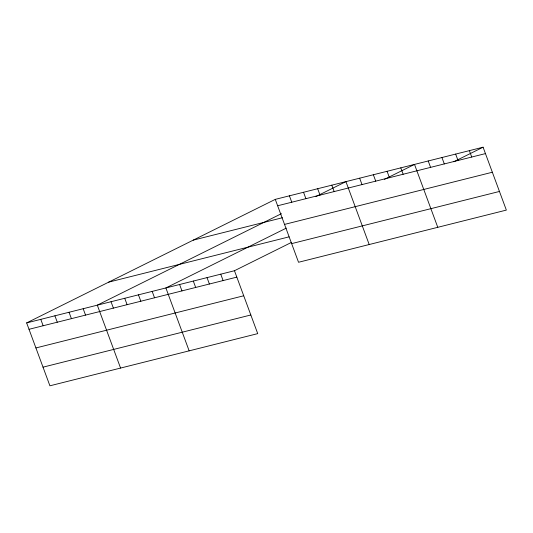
<?xml version="1.0" encoding="UTF-8"?>
<svg xmlns="http://www.w3.org/2000/svg" width="533" height="533" viewBox="0 0 533 533"><rect width="100%" height="100%" fill="white"/><g stroke="black" fill="none" stroke-linecap="round" stroke-linejoin="round"><path stroke-width="0.8" d="M26.65 322.905L234.46 270.731L257.725 333.631L49.915 385.805L26.65 322.905L275.275 199.369L483.085 147.195L506.35 210.095L298.54 262.269L275.275 199.369M281.464 213.66L97.306 305.162L120.571 368.063M315.896 196.557L345.93 181.633L369.196 244.527M286.288 228.124L165.883 287.947L189.148 350.847M384.473 179.335L414.507 164.417L437.773 227.311M234.46 270.731L291.598 242.342M453.783 161.759L483.085 147.195M277.64 205.765L485.45 153.597M193.226 240.136L282.437 217.737M284.535 224.413L492.345 172.239M108.699 282.137L289.073 236.852M291.644 243.621L499.454 191.454M29.015 329.301L236.825 277.127M35.911 347.949L243.721 295.775M43.02 367.157L250.83 314.983M469.366 150.639L471.732 157.042M455.655 154.084L458.02 160.48M441.937 157.528L444.302 163.924M428.219 160.973L430.591 167.369M400.789 167.855L403.155 174.258M387.078 171.3L389.443 177.696M373.36 174.744L375.725 181.14M359.642 178.189L362.014 184.585M331.799 185.178L334.164 191.574M317.668 188.729L320.033 195.125M303.537 192.273L305.902 198.669M289.406 195.824L291.771 202.22M220.742 274.175L223.114 280.571M207.031 277.62L209.396 284.016M193.312 281.064L195.678 287.46M179.601 284.502L181.966 290.905M152.165 291.391L154.537 297.787M138.453 294.836L140.819 301.232M124.735 298.28L127.101 304.676M111.024 301.718L113.389 308.121M83.175 308.714L85.54 315.11M69.043 312.258L71.409 318.661M54.912 315.809L57.278 322.205M40.781 319.354L43.146 325.756"/></g></svg>
